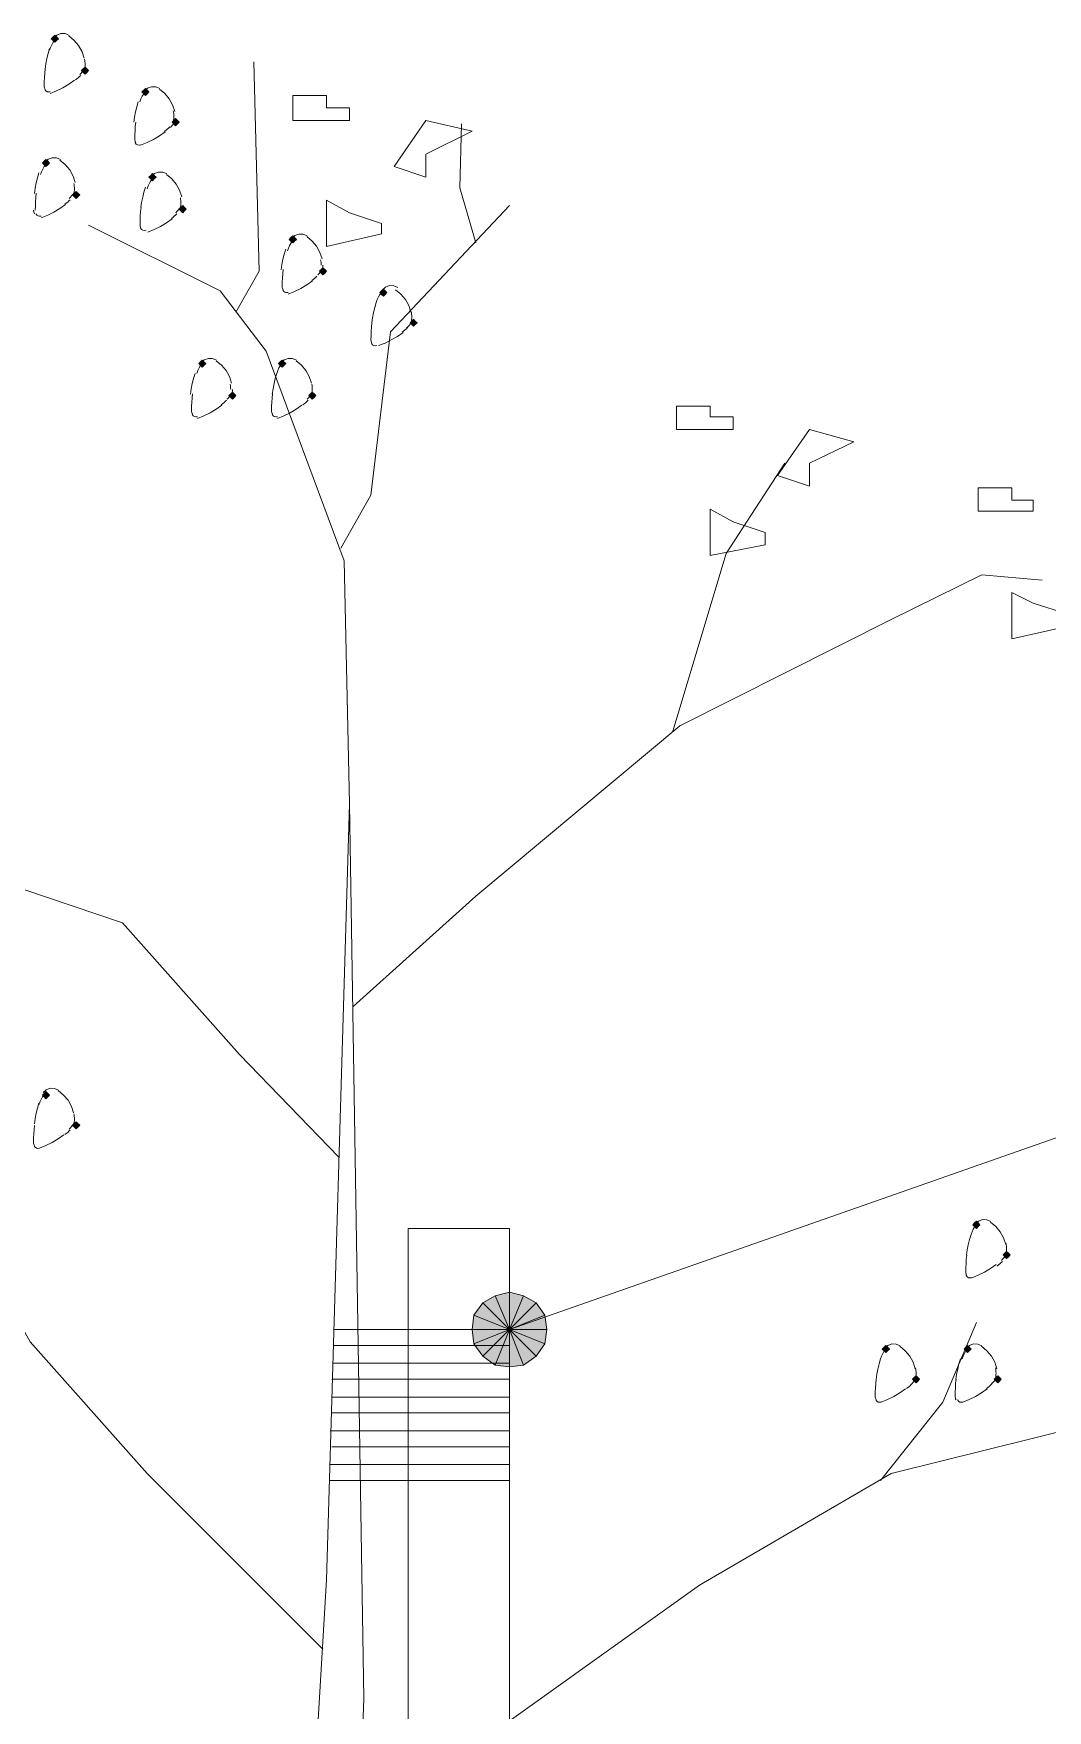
# Model space of a CAD drawing. Header units: millimetres. Extents: x 0 to 420, y 0 to 297.
# Drawn here: x 91.97 to 104.06, y 243.19 to 263.18 of the extents above; entities that cross this region are included whole.
import ezdxf

# ---------------------------------------------------------------- set-up
doc = ezdxf.new("R2010")
doc.units = ezdxf.units.MM

msp = doc.modelspace()

# ---------------------------------------------------------------- hatches: boundary and pattern name
for points in [[(92.223, 263.165), (92.202, 263.144), (92.181, 263.123), (92.202, 263.102), (92.223, 263.08), (92.244, 263.102), (92.266, 263.123), (92.244, 263.144), (92.223, 263.165)], [(92.583, 262.784), (92.562, 262.763), (92.541, 262.742), (92.562, 262.721), (92.583, 262.699), (92.604, 262.721), (92.625, 262.742), (92.604, 262.763), (92.583, 262.784)], [(93.303, 262.53), (93.282, 262.509), (93.26, 262.488), (93.282, 262.467), (93.303, 262.446), (93.324, 262.467), (93.345, 262.488), (93.324, 262.509), (93.303, 262.53)], [(93.662, 262.17), (93.641, 262.149), (93.62, 262.128), (93.641, 262.107), (93.662, 262.086), (93.684, 262.107), (93.705, 262.128), (93.684, 262.149), (93.662, 262.17)], [(92.117, 261.683), (92.096, 261.662), (92.075, 261.641), (92.096, 261.62), (92.117, 261.599), (92.138, 261.62), (92.16, 261.641), (92.138, 261.662), (92.117, 261.683)], [(93.387, 261.514), (93.366, 261.493), (93.345, 261.472), (93.366, 261.451), (93.387, 261.429), (93.409, 261.451), (93.43, 261.472), (93.409, 261.493), (93.387, 261.514)], [(92.477, 261.303), (92.456, 261.281), (92.435, 261.26), (92.456, 261.239), (92.477, 261.218), (92.498, 261.239), (92.52, 261.26), (92.498, 261.281), (92.477, 261.303)], [(93.747, 261.133), (93.726, 261.112), (93.705, 261.091), (93.726, 261.07), (93.747, 261.048), (93.768, 261.07), (93.79, 261.091), (93.768, 261.112), (93.747, 261.133)], [(95.06, 260.773), (95.038, 260.752), (95.017, 260.731), (95.038, 260.71), (95.06, 260.689), (95.081, 260.71), (95.102, 260.731), (95.081, 260.752), (95.06, 260.773)], [(95.419, 260.392), (95.398, 260.371), (95.377, 260.35), (95.398, 260.329), (95.419, 260.308), (95.441, 260.329), (95.462, 260.35), (95.441, 260.371), (95.419, 260.392)], [(96.139, 260.138), (96.118, 260.117), (96.097, 260.096), (96.118, 260.075), (96.139, 260.054), (96.16, 260.075), (96.181, 260.096), (96.16, 260.117), (96.139, 260.138)], [(96.499, 259.779), (96.478, 259.757), (96.457, 259.736), (96.478, 259.715), (96.499, 259.694), (96.52, 259.715), (96.541, 259.736), (96.52, 259.757), (96.499, 259.779)], [(93.98, 259.292), (93.959, 259.271), (93.938, 259.249), (93.959, 259.228), (93.98, 259.207), (94.001, 259.228), (94.022, 259.249), (94.001, 259.271), (93.98, 259.292)], [(94.933, 259.292), (94.911, 259.271), (94.89, 259.249), (94.911, 259.228), (94.933, 259.207), (94.954, 259.228), (94.975, 259.249), (94.954, 259.271), (94.933, 259.292)], [(94.34, 258.911), (94.319, 258.889), (94.298, 258.868), (94.319, 258.847), (94.34, 258.826), (94.361, 258.847), (94.382, 258.868), (94.361, 258.889), (94.34, 258.911)], [(95.292, 258.911), (95.271, 258.889), (95.25, 258.868), (95.271, 258.847), (95.292, 258.826), (95.313, 258.847), (95.335, 258.868), (95.313, 258.889), (95.292, 258.911)], [(92.117, 250.571), (92.096, 250.55), (92.075, 250.529), (92.096, 250.507), (92.117, 250.486), (92.138, 250.507), (92.16, 250.529), (92.138, 250.55), (92.117, 250.571)], [(92.477, 250.211), (92.456, 250.19), (92.435, 250.169), (92.456, 250.148), (92.477, 250.126), (92.498, 250.148), (92.52, 250.169), (92.498, 250.19), (92.477, 250.211)], [(103.209, 249.026), (103.187, 249.005), (103.166, 248.983), (103.187, 248.962), (103.209, 248.941), (103.23, 248.962), (103.251, 248.983), (103.23, 249.005), (103.209, 249.026)], [(103.569, 248.666), (103.547, 248.645), (103.526, 248.624), (103.547, 248.603), (103.569, 248.581), (103.59, 248.603), (103.611, 248.624), (103.59, 248.645), (103.569, 248.666)], [(97.811, 248.137), (97.642, 248.179), (97.642, 247.735), (97.811, 248.137)], [(102.129, 247.544), (102.108, 247.523), (102.087, 247.502), (102.108, 247.481), (102.129, 247.459), (102.15, 247.481), (102.171, 247.502), (102.15, 247.523), (102.129, 247.544)], [(103.103, 247.544), (103.082, 247.523), (103.061, 247.502), (103.082, 247.481), (103.103, 247.459), (103.124, 247.481), (103.145, 247.502), (103.124, 247.523), (103.103, 247.544)], [(102.489, 247.184), (102.468, 247.163), (102.447, 247.142), (102.468, 247.121), (102.489, 247.1), (102.51, 247.121), (102.531, 247.142), (102.51, 247.163), (102.489, 247.184)], [(103.463, 247.184), (103.442, 247.163), (103.42, 247.142), (103.442, 247.121), (103.463, 247.1), (103.484, 247.121), (103.505, 247.142), (103.484, 247.163), (103.463, 247.184)]]:
    msp.add_hatch(color=7).paths.add_polyline_path(points)
h = msp.add_hatch(color=7)
h.paths.add_polyline_path([(97.642, 248.179), (97.473, 248.137), (97.642, 247.735), (97.642, 248.179)])
h.paths.add_polyline_path([(97.473, 248.137), (97.642, 247.735), (97.324, 248.052), (97.473, 248.137)])
h.paths.add_polyline_path([(97.642, 247.735), (97.324, 248.052), (97.219, 247.904), (97.642, 247.735)])
h = msp.add_hatch(color=7)
h.paths.add_polyline_path([(98.086, 247.735), (98.065, 247.904), (97.642, 247.735), (98.086, 247.735)])
h.paths.add_polyline_path([(98.065, 247.904), (97.642, 247.735), (97.959, 248.052), (98.065, 247.904)])
h.paths.add_polyline_path([(97.642, 247.735), (97.959, 248.052), (97.811, 248.137), (97.642, 247.735)])
h = msp.add_hatch(color=7)
h.paths.add_polyline_path([(97.219, 247.904), (97.197, 247.735), (97.642, 247.735), (97.219, 247.904)])
h.paths.add_polyline_path([(97.197, 247.735), (97.642, 247.735), (97.219, 247.565), (97.197, 247.735)])
h.paths.add_polyline_path([(97.642, 247.735), (97.219, 247.565), (97.324, 247.417), (97.642, 247.735)])
h = msp.add_hatch(color=7)
h.paths.add_polyline_path([(97.324, 247.417), (97.473, 247.311), (97.642, 247.735), (97.324, 247.417)])
h.paths.add_polyline_path([(97.473, 247.311), (97.642, 247.735), (97.642, 247.29), (97.473, 247.311)])
h.paths.add_polyline_path([(97.642, 247.735), (97.642, 247.29), (97.811, 247.311), (97.642, 247.735)])
h = msp.add_hatch(color=7)
h.paths.add_polyline_path([(97.811, 247.311), (97.959, 247.417), (97.642, 247.735), (97.811, 247.311)])
h.paths.add_polyline_path([(97.959, 247.417), (97.642, 247.735), (98.065, 247.565), (97.959, 247.417)])
h.paths.add_polyline_path([(97.642, 247.735), (98.065, 247.565), (98.086, 247.735), (97.642, 247.735)])

# ---------------------------------------------------------------- linework, layer by layer
at = {"lineweight": 13}
for points in [[(92.223, 263.109), (92.203, 263.08), (92.186, 263.05), (92.171, 263.018), (92.159, 262.986)], [(92.395, 263.163), (92.346, 263.183), (92.296, 263.184), (92.248, 263.167), (92.209, 263.132)], [(92.573, 262.889), (92.547, 262.968), (92.507, 263.04), (92.454, 263.103), (92.39, 263.156)], [(92.16, 263.006), (92.142, 262.946), (92.127, 262.885), (92.115, 262.823), (92.106, 262.761)], [(92.108, 262.762), (92.103, 262.712), (92.099, 262.662), (92.097, 262.612), (92.096, 262.562)], [(92.47, 262.631), (92.486, 262.643), (92.503, 262.657), (92.518, 262.671), (92.533, 262.686)], [(92.521, 262.698), (92.536, 262.714), (92.55, 262.73), (92.564, 262.746), (92.578, 262.763)], [(92.583, 262.816), (92.583, 262.831), (92.581, 262.847), (92.579, 262.862), (92.576, 262.878)], [(92.576, 262.752), (92.579, 262.768), (92.581, 262.784), (92.583, 262.8), (92.583, 262.816)], [(94.382, 259.863), (94.657, 260.35), (94.594, 262.848)], [(92.096, 262.562), (92.097, 262.55), (92.099, 262.539), (92.102, 262.528), (92.107, 262.517)], [(92.102, 262.516), (92.114, 262.501), (92.13, 262.491), (92.148, 262.488), (92.167, 262.491)], [(92.167, 262.469), (92.244, 262.5), (92.318, 262.537), (92.39, 262.579), (92.458, 262.627)], [(93.303, 262.495), (93.283, 262.466), (93.265, 262.436), (93.25, 262.405), (93.238, 262.372)], [(93.474, 262.528), (93.426, 262.548), (93.375, 262.549), (93.328, 262.532), (93.289, 262.497)], [(93.652, 262.254), (93.627, 262.333), (93.587, 262.405), (93.534, 262.468), (93.469, 262.521)], [(93.218, 262.371), (93.2, 262.311), (93.185, 262.25), (93.173, 262.188), (93.164, 262.126)], [(93.188, 262.127), (93.182, 262.077), (93.179, 262.027), (93.176, 261.977), (93.176, 261.927)], [(93.6, 262.063), (93.615, 262.079), (93.63, 262.095), (93.644, 262.111), (93.657, 262.128)], [(93.641, 262.202), (93.641, 262.218), (93.64, 262.233), (93.638, 262.249), (93.635, 262.264)], [(93.635, 262.138), (93.638, 262.154), (93.64, 262.17), (93.641, 262.186), (93.641, 262.202)], [(97.24, 260.689), (97.049, 261.345), (97.07, 262.107)], [(93.176, 261.927), (93.176, 261.915), (93.179, 261.904), (93.182, 261.893), (93.187, 261.882)], [(93.246, 261.855), (93.323, 261.887), (93.398, 261.923), (93.469, 261.966), (93.538, 262.013)], [(93.528, 262.017), (93.545, 262.03), (93.561, 262.043), (93.577, 262.057), (93.592, 262.072)], [(92.289, 261.682), (92.241, 261.702), (92.19, 261.703), (92.142, 261.685), (92.103, 261.651)], [(93.182, 261.881), (93.194, 261.866), (93.21, 261.856), (93.228, 261.853), (93.247, 261.856)], [(92.033, 261.524), (92.015, 261.464), (92, 261.403), (91.988, 261.341), (91.979, 261.279)], [(92.118, 261.627), (92.097, 261.599), (92.08, 261.568), (92.065, 261.537), (92.053, 261.504)], [(92.467, 261.407), (92.441, 261.486), (92.401, 261.558), (92.348, 261.622), (92.284, 261.674)], [(93.559, 261.512), (93.511, 261.532), (93.46, 261.533), (93.412, 261.516), (93.373, 261.481)], [(93.737, 261.238), (93.711, 261.317), (93.671, 261.389), (93.618, 261.452), (93.554, 261.505)], [(92.456, 261.334), (92.456, 261.35), (92.454, 261.365), (92.452, 261.381), (92.449, 261.396)], [(92.449, 261.27), (92.452, 261.286), (92.454, 261.302), (92.456, 261.318), (92.456, 261.334)], [(93.303, 261.355), (93.285, 261.295), (93.27, 261.234), (93.258, 261.172), (93.249, 261.11)], [(93.388, 261.458), (93.367, 261.429), (93.35, 261.399), (93.335, 261.367), (93.323, 261.335)], [(92.002, 261.28), (91.997, 261.23), (91.993, 261.18), (91.991, 261.13), (91.99, 261.08)], [(92.061, 260.988), (92.138, 261.019), (92.213, 261.056), (92.284, 261.098), (92.352, 261.145)], [(92.343, 261.149), (92.359, 261.162), (92.376, 261.175), (92.391, 261.189), (92.406, 261.204)], [(92.394, 261.216), (92.409, 261.232), (92.423, 261.248), (92.437, 261.264), (92.451, 261.281)], [(93.251, 261.111), (93.246, 261.061), (93.242, 261.011), (93.24, 260.961), (93.239, 260.911)], [(93.664, 261.047), (93.679, 261.063), (93.693, 261.079), (93.707, 261.095), (93.721, 261.112)], [(93.726, 261.165), (93.726, 261.18), (93.724, 261.196), (93.722, 261.211), (93.719, 261.227)], [(93.719, 261.101), (93.722, 261.117), (93.724, 261.133), (93.726, 261.149), (93.726, 261.165)], [(95.631, 257.048), (95.991, 257.683), (96.224, 259.63), (97.642, 261.133)], [(91.969, 261.08), (91.97, 261.069), (91.972, 261.057), (91.975, 261.046), (91.98, 261.036)], [(91.997, 261.034), (92.008, 261.019), (92.024, 261.01), (92.042, 261.006), (92.061, 261.009)], [(95.737, 254), (95.673, 256.9), (94.742, 259.397), (94.192, 260.117), (92.625, 260.9)], [(93.239, 260.911), (93.24, 260.899), (93.242, 260.888), (93.245, 260.877), (93.25, 260.866)], [(93.331, 260.818), (93.408, 260.849), (93.483, 260.886), (93.554, 260.928), (93.622, 260.976)], [(93.613, 260.98), (93.629, 260.992), (93.646, 261.006), (93.661, 261.02), (93.676, 261.035)], [(93.245, 260.865), (93.257, 260.85), (93.273, 260.84), (93.291, 260.837), (93.31, 260.84)], [(95.06, 260.717), (95.04, 260.688), (95.022, 260.658), (95.007, 260.627), (94.995, 260.594)], [(95.231, 260.771), (95.183, 260.792), (95.132, 260.793), (95.085, 260.775), (95.045, 260.74)], [(95.409, 260.497), (95.383, 260.576), (95.343, 260.648), (95.291, 260.711), (95.226, 260.764)], [(94.975, 260.614), (94.957, 260.554), (94.942, 260.493), (94.93, 260.431), (94.921, 260.369)], [(95.398, 260.424), (95.398, 260.44), (95.396, 260.455), (95.394, 260.471), (95.391, 260.486)], [(94.945, 260.37), (94.939, 260.32), (94.936, 260.27), (94.933, 260.22), (94.933, 260.17)], [(95.285, 260.239), (95.302, 260.252), (95.318, 260.265), (95.333, 260.279), (95.348, 260.294)], [(95.357, 260.306), (95.372, 260.322), (95.387, 260.338), (95.401, 260.354), (95.414, 260.371)], [(95.413, 260.36), (95.416, 260.376), (95.418, 260.392), (95.419, 260.408), (95.419, 260.424)], [(94.933, 260.17), (94.933, 260.158), (94.935, 260.147), (94.939, 260.136), (94.944, 260.125)], [(94.939, 260.124), (94.951, 260.109), (94.966, 260.1), (94.985, 260.096), (95.003, 260.099)], [(95.003, 260.077), (95.08, 260.109), (95.155, 260.145), (95.226, 260.188), (95.294, 260.235)], [(96.118, 260.103), (96.098, 260.075), (96.08, 260.044), (96.066, 260.013), (96.053, 259.98)], [(96.311, 260.158), (96.262, 260.178), (96.212, 260.179), (96.164, 260.161), (96.125, 260.127)], [(96.467, 259.862), (96.442, 259.941), (96.402, 260.013), (96.349, 260.076), (96.284, 260.129)], [(96.054, 259.979), (96.036, 259.919), (96.021, 259.858), (96.009, 259.796), (96, 259.734)], [(96.003, 259.735), (95.998, 259.685), (95.994, 259.635), (95.992, 259.585), (95.991, 259.535)], [(96.416, 259.671), (96.431, 259.687), (96.445, 259.703), (96.459, 259.719), (96.472, 259.736)], [(96.478, 259.81), (96.477, 259.826), (96.476, 259.841), (96.474, 259.857), (96.471, 259.872)], [(96.471, 259.746), (96.474, 259.762), (96.476, 259.778), (96.477, 259.794), (96.478, 259.81)], [(95.991, 259.535), (95.992, 259.523), (95.994, 259.512), (95.997, 259.501), (96.002, 259.49)], [(95.997, 259.489), (96.009, 259.474), (96.025, 259.465), (96.043, 259.461), (96.062, 259.464)], [(96.083, 259.464), (96.16, 259.495), (96.234, 259.532), (96.306, 259.574), (96.374, 259.621)], [(96.365, 259.625), (96.381, 259.638), (96.397, 259.651), (96.413, 259.665), (96.428, 259.68)], [(94.152, 259.29), (94.103, 259.31), (94.053, 259.311), (94.005, 259.294), (93.966, 259.259)], [(95.104, 259.29), (95.056, 259.31), (95.005, 259.311), (94.958, 259.294), (94.918, 259.259)], [(93.895, 259.132), (93.877, 259.072), (93.862, 259.011), (93.85, 258.95), (93.841, 258.887)], [(93.98, 259.257), (93.96, 259.228), (93.943, 259.198), (93.928, 259.166), (93.915, 259.133)], [(94.33, 259.015), (94.304, 259.094), (94.264, 259.166), (94.211, 259.23), (94.147, 259.282)], [(94.869, 259.132), (94.851, 259.072), (94.836, 259.011), (94.824, 258.95), (94.815, 258.887)], [(94.933, 259.257), (94.913, 259.228), (94.895, 259.198), (94.88, 259.166), (94.868, 259.133)], [(95.282, 259.015), (95.256, 259.094), (95.216, 259.166), (95.164, 259.23), (95.099, 259.282)], [(93.865, 258.888), (93.86, 258.839), (93.856, 258.789), (93.854, 258.739), (93.853, 258.688)], [(94.278, 258.825), (94.293, 258.84), (94.307, 258.856), (94.321, 258.873), (94.335, 258.889)], [(94.319, 258.942), (94.318, 258.958), (94.317, 258.973), (94.315, 258.989), (94.312, 259.004)], [(94.333, 258.878), (94.336, 258.894), (94.338, 258.91), (94.339, 258.926), (94.34, 258.942)], [(94.818, 258.888), (94.812, 258.839), (94.809, 258.789), (94.806, 258.739), (94.806, 258.688)], [(95.23, 258.825), (95.245, 258.84), (95.26, 258.856), (95.274, 258.873), (95.287, 258.889)], [(95.292, 258.942), (95.292, 258.958), (95.291, 258.973), (95.289, 258.989), (95.286, 259.004)], [(95.286, 258.878), (95.288, 258.894), (95.291, 258.91), (95.292, 258.926), (95.292, 258.942)], [(93.853, 258.688), (93.854, 258.677), (93.856, 258.665), (93.859, 258.654), (93.864, 258.644)], [(93.924, 258.596), (94.001, 258.627), (94.075, 258.664), (94.147, 258.706), (94.215, 258.754)], [(94.206, 258.757), (94.222, 258.77), (94.238, 258.783), (94.254, 258.798), (94.269, 258.812)], [(94.806, 258.688), (94.806, 258.677), (94.808, 258.665), (94.812, 258.654), (94.817, 258.644)], [(94.876, 258.596), (94.953, 258.627), (95.028, 258.664), (95.099, 258.706), (95.167, 258.754)], [(95.179, 258.757), (95.196, 258.77), (95.212, 258.783), (95.228, 258.798), (95.243, 258.812)], [(93.859, 258.642), (93.871, 258.627), (93.887, 258.618), (93.905, 258.614), (93.924, 258.617)], [(94.812, 258.642), (94.824, 258.627), (94.839, 258.618), (94.858, 258.614), (94.876, 258.617)], [(99.589, 254.868), (100.224, 256.984), (100.923, 258.064)], [(95.779, 251.587), (97.24, 252.899), (99.674, 254.931), (102.193, 256.201), (103.272, 256.73), (103.992, 256.667)], [(94.488, 212.937), (94.742, 217.191), (94.742, 227.499), (95.017, 237.278), (95.462, 244.75), (95.737, 254), (95.906, 243.332), (95.631, 235.945), (95.462, 225.996), (95.546, 220.049), (95.546, 214.524), (95.758, 212.937)], [(95.61, 249.788), (94.425, 251.015), (93.028, 252.582), (91.842, 252.984), (89.577, 253.301), (88.329, 253.598), (86.826, 253.598)], [(97.642, 247.735), (113.03, 253.132)], [(92.096, 250.536), (92.076, 250.507), (92.059, 250.477), (92.044, 250.445), (92.032, 250.413)], [(92.268, 250.59), (92.219, 250.61), (92.169, 250.611), (92.121, 250.594), (92.082, 250.559)], [(92.446, 250.316), (92.42, 250.395), (92.38, 250.467), (92.327, 250.53), (92.263, 250.583)], [(92.033, 250.433), (92.015, 250.373), (92, 250.312), (91.988, 250.25), (91.979, 250.188)], [(92.456, 250.243), (92.456, 250.258), (92.454, 250.274), (92.452, 250.289), (92.449, 250.305)], [(95.419, 243.925), (93.324, 246.02), (91.927, 247.587), (91.059, 249.153), (91.059, 250.169)], [(91.981, 250.168), (91.976, 250.118), (91.972, 250.068), (91.97, 250.018), (91.969, 249.968)], [(92.343, 250.058), (92.359, 250.07), (92.376, 250.084), (92.391, 250.098), (92.406, 250.113)], [(92.394, 250.125), (92.409, 250.141), (92.423, 250.157), (92.437, 250.173), (92.451, 250.19)], [(92.449, 250.179), (92.452, 250.195), (92.454, 250.211), (92.456, 250.227), (92.456, 250.243)], [(91.969, 249.968), (91.97, 249.956), (91.972, 249.945), (91.975, 249.934), (91.98, 249.923)], [(91.975, 249.922), (91.987, 249.907), (92.003, 249.897), (92.021, 249.894), (92.04, 249.897)], [(92.04, 249.896), (92.117, 249.927), (92.191, 249.964), (92.263, 250.006), (92.331, 250.054)], [(97.642, 196.935), (96.435, 196.935), (96.435, 248.941), (97.642, 248.941)], [(97.642, 196.935), (97.642, 248.941)], [(103.209, 248.991), (103.189, 248.962), (103.171, 248.932), (103.156, 248.9), (103.144, 248.867)], [(103.38, 249.024), (103.332, 249.044), (103.281, 249.045), (103.234, 249.028), (103.195, 248.993)], [(103.558, 248.749), (103.533, 248.828), (103.493, 248.901), (103.44, 248.964), (103.375, 249.016)], [(103.145, 248.866), (103.127, 248.806), (103.112, 248.745), (103.1, 248.684), (103.091, 248.622)], [(103.569, 248.698), (103.568, 248.713), (103.567, 248.729), (103.565, 248.744), (103.562, 248.759)], [(103.562, 248.633), (103.565, 248.649), (103.567, 248.665), (103.568, 248.682), (103.569, 248.698)], [(103.094, 248.623), (103.088, 248.573), (103.085, 248.523), (103.082, 248.473), (103.082, 248.423)], [(103.152, 248.351), (103.229, 248.382), (103.304, 248.419), (103.375, 248.461), (103.444, 248.509)], [(103.455, 248.491), (103.472, 248.504), (103.488, 248.518), (103.504, 248.532), (103.519, 248.546)], [(103.506, 248.559), (103.521, 248.574), (103.536, 248.59), (103.55, 248.607), (103.563, 248.624)], [(103.082, 248.423), (103.082, 248.411), (103.085, 248.4), (103.088, 248.388), (103.093, 248.378)], [(103.088, 248.377), (103.1, 248.362), (103.116, 248.352), (103.134, 248.349), (103.153, 248.352)], [(95.546, 247.735), (97.642, 247.735)], [(102.066, 245.936), (102.807, 246.867), (103.209, 247.819)], [(95.546, 247.544), (97.642, 247.544)], [(102.129, 247.509), (102.109, 247.48), (102.092, 247.45), (102.077, 247.419), (102.065, 247.386)], [(102.301, 247.542), (102.252, 247.562), (102.202, 247.563), (102.154, 247.546), (102.115, 247.511)], [(102.479, 247.268), (102.453, 247.347), (102.413, 247.419), (102.36, 247.482), (102.296, 247.535)], [(103.103, 247.509), (103.083, 247.48), (103.065, 247.45), (103.051, 247.419), (103.038, 247.386)], [(103.274, 247.542), (103.226, 247.562), (103.175, 247.563), (103.128, 247.546), (103.089, 247.511)], [(103.452, 247.268), (103.427, 247.347), (103.387, 247.419), (103.334, 247.482), (103.269, 247.535)], [(95.546, 247.332), (97.642, 247.332)], [(95.843, 241.321), (96.943, 242.57), (99.907, 244.687), (102.193, 246.02), (105.008, 246.719), (106.49, 247.354)], [(102.066, 247.385), (102.048, 247.325), (102.033, 247.264), (102.021, 247.202), (102.012, 247.14)], [(103.018, 247.385), (103, 247.325), (102.985, 247.264), (102.973, 247.202), (102.964, 247.14)], [(95.525, 247.142), (97.642, 247.142)], [(102.014, 247.141), (102.009, 247.091), (102.005, 247.041), (102.003, 246.991), (102.002, 246.941)], [(102.427, 247.077), (102.442, 247.093), (102.456, 247.109), (102.47, 247.125), (102.484, 247.142)], [(102.489, 247.216), (102.489, 247.232), (102.487, 247.247), (102.485, 247.263), (102.482, 247.278)], [(102.482, 247.152), (102.485, 247.168), (102.487, 247.184), (102.489, 247.2), (102.489, 247.216)], [(102.967, 247.141), (102.961, 247.091), (102.958, 247.041), (102.955, 246.991), (102.955, 246.941)], [(103.379, 247.077), (103.394, 247.093), (103.409, 247.109), (103.423, 247.125), (103.436, 247.142)], [(103.442, 247.216), (103.441, 247.232), (103.44, 247.247), (103.438, 247.263), (103.435, 247.278)], [(103.435, 247.152), (103.438, 247.168), (103.44, 247.184), (103.441, 247.2), (103.442, 247.216)], [(95.525, 246.93), (97.642, 246.93)], [(102.002, 246.941), (102.003, 246.929), (102.005, 246.918), (102.008, 246.907), (102.013, 246.896)], [(102.008, 246.895), (102.02, 246.88), (102.036, 246.87), (102.054, 246.867), (102.073, 246.87)], [(102.073, 246.869), (102.15, 246.901), (102.224, 246.937), (102.296, 246.98), (102.364, 247.027)], [(102.376, 247.031), (102.392, 247.044), (102.409, 247.057), (102.424, 247.071), (102.439, 247.086)], [(102.955, 246.941), (102.955, 246.929), (102.958, 246.918), (102.961, 246.907), (102.966, 246.896)], [(102.982, 246.895), (102.994, 246.88), (103.01, 246.87), (103.028, 246.867), (103.047, 246.87)], [(103.046, 246.869), (103.124, 246.901), (103.198, 246.937), (103.27, 246.98), (103.338, 247.027)], [(103.328, 247.031), (103.345, 247.044), (103.361, 247.057), (103.377, 247.071), (103.392, 247.086)], [(95.525, 246.74), (97.642, 246.74)], [(95.504, 246.528), (97.642, 246.528)], [(95.525, 246.338), (97.642, 246.338)], [(95.504, 246.126), (97.642, 246.126)], [(95.504, 245.936), (97.642, 245.936)]]:
    msp.add_lwpolyline(points, dxfattribs=at)
at = {"lineweight": 0}
for points in [[(92.223, 263.165), (92.202, 263.144), (92.181, 263.123), (92.202, 263.102), (92.223, 263.08), (92.244, 263.102), (92.266, 263.123), (92.244, 263.144)], [(92.583, 262.784), (92.562, 262.763), (92.541, 262.742), (92.562, 262.721), (92.583, 262.699), (92.604, 262.721), (92.625, 262.742), (92.604, 262.763)], [(93.303, 262.53), (93.282, 262.509), (93.26, 262.488), (93.282, 262.467), (93.303, 262.446), (93.324, 262.467), (93.345, 262.488), (93.324, 262.509)], [(93.662, 262.17), (93.641, 262.149), (93.62, 262.128), (93.641, 262.107), (93.662, 262.086), (93.684, 262.107), (93.705, 262.128), (93.684, 262.149)], [(92.117, 261.683), (92.096, 261.662), (92.075, 261.641), (92.096, 261.62), (92.117, 261.599), (92.138, 261.62), (92.16, 261.641), (92.138, 261.662)], [(93.387, 261.514), (93.366, 261.493), (93.345, 261.472), (93.366, 261.451), (93.387, 261.429), (93.409, 261.451), (93.43, 261.472), (93.409, 261.493)], [(92.477, 261.303), (92.456, 261.281), (92.435, 261.26), (92.456, 261.239), (92.477, 261.218), (92.498, 261.239), (92.52, 261.26), (92.498, 261.281)], [(93.747, 261.133), (93.726, 261.112), (93.705, 261.091), (93.726, 261.07), (93.747, 261.048), (93.768, 261.07), (93.79, 261.091), (93.768, 261.112)], [(95.06, 260.773), (95.038, 260.752), (95.017, 260.731), (95.038, 260.71), (95.06, 260.689), (95.081, 260.71), (95.102, 260.731), (95.081, 260.752)], [(95.419, 260.392), (95.398, 260.371), (95.377, 260.35), (95.398, 260.329), (95.419, 260.308), (95.441, 260.329), (95.462, 260.35), (95.441, 260.371)], [(96.139, 260.138), (96.118, 260.117), (96.097, 260.096), (96.118, 260.075), (96.139, 260.054), (96.16, 260.075), (96.181, 260.096), (96.16, 260.117)], [(96.499, 259.779), (96.478, 259.757), (96.457, 259.736), (96.478, 259.715), (96.499, 259.694), (96.52, 259.715), (96.541, 259.736), (96.52, 259.757)], [(93.98, 259.292), (93.959, 259.271), (93.938, 259.249), (93.959, 259.228), (93.98, 259.207), (94.001, 259.228), (94.022, 259.249), (94.001, 259.271)], [(94.933, 259.292), (94.911, 259.271), (94.89, 259.249), (94.911, 259.228), (94.933, 259.207), (94.954, 259.228), (94.975, 259.249), (94.954, 259.271)], [(94.34, 258.911), (94.319, 258.889), (94.298, 258.868), (94.319, 258.847), (94.34, 258.826), (94.361, 258.847), (94.382, 258.868), (94.361, 258.889)], [(95.292, 258.911), (95.271, 258.889), (95.25, 258.868), (95.271, 258.847), (95.292, 258.826), (95.313, 258.847), (95.335, 258.868), (95.313, 258.889)], [(92.117, 250.571), (92.096, 250.55), (92.075, 250.529), (92.096, 250.507), (92.117, 250.486), (92.138, 250.507), (92.16, 250.529), (92.138, 250.55)], [(92.477, 250.211), (92.456, 250.19), (92.435, 250.169), (92.456, 250.148), (92.477, 250.126), (92.498, 250.148), (92.52, 250.169), (92.498, 250.19)], [(103.209, 249.026), (103.187, 249.005), (103.166, 248.983), (103.187, 248.962), (103.209, 248.941), (103.23, 248.962), (103.251, 248.983), (103.23, 249.005)], [(103.569, 248.666), (103.547, 248.645), (103.526, 248.624), (103.547, 248.603), (103.569, 248.581), (103.59, 248.603), (103.611, 248.624), (103.59, 248.645)], [(97.473, 248.137), (97.642, 247.735), (97.324, 248.052)], [(97.642, 248.179), (97.473, 248.137), (97.642, 247.735)], [(97.811, 248.137), (97.642, 248.179), (97.642, 247.735)], [(97.642, 247.735), (97.959, 248.052), (97.811, 248.137)], [(97.219, 247.904), (97.197, 247.735), (97.642, 247.735)], [(97.642, 247.735), (97.324, 248.052), (97.219, 247.904)], [(98.065, 247.904), (97.642, 247.735), (97.959, 248.052)], [(98.086, 247.735), (98.065, 247.904), (97.642, 247.735)], [(97.197, 247.735), (97.642, 247.735), (97.219, 247.565)], [(97.642, 247.735), (97.219, 247.565), (97.324, 247.417)], [(97.324, 247.417), (97.473, 247.311), (97.642, 247.735)], [(97.473, 247.311), (97.642, 247.735), (97.642, 247.29)], [(97.642, 247.735), (97.642, 247.29), (97.811, 247.311)], [(97.811, 247.311), (97.959, 247.417), (97.642, 247.735)], [(97.959, 247.417), (97.642, 247.735), (98.065, 247.565)], [(97.642, 247.735), (98.065, 247.565), (98.086, 247.735)], [(102.129, 247.544), (102.108, 247.523), (102.087, 247.502), (102.108, 247.481), (102.129, 247.459), (102.15, 247.481), (102.171, 247.502), (102.15, 247.523)], [(103.103, 247.544), (103.082, 247.523), (103.061, 247.502), (103.082, 247.481), (103.103, 247.459), (103.124, 247.481), (103.145, 247.502), (103.124, 247.523)], [(102.489, 247.184), (102.468, 247.163), (102.447, 247.142), (102.468, 247.121), (102.489, 247.1), (102.51, 247.121), (102.531, 247.142), (102.51, 247.163)], [(103.463, 247.184), (103.442, 247.163), (103.42, 247.142), (103.442, 247.121), (103.463, 247.1), (103.484, 247.121), (103.505, 247.142), (103.484, 247.163)]]:
    msp.add_lwpolyline(points, close=True, dxfattribs=at)
at = {"lineweight": 13}
for points in [[(95.06, 262.446), (95.06, 262.149), (95.737, 262.149), (95.737, 262.297), (95.462, 262.297), (95.462, 262.446)], [(96.647, 262.149), (96.266, 261.599), (96.647, 261.472), (96.647, 261.747), (97.197, 262.022)], [(95.462, 261.197), (95.462, 260.646), (96.118, 260.795), (96.118, 260.921), (95.737, 261.048)], [(99.632, 258.741), (99.632, 258.466), (100.309, 258.466), (100.309, 258.614), (100.034, 258.614), (100.034, 258.741)], [(101.219, 258.466), (100.838, 257.916), (101.219, 257.789), (101.219, 258.064), (101.748, 258.318)], [(103.23, 257.768), (103.23, 257.492), (103.886, 257.492), (103.886, 257.62), (103.632, 257.62), (103.632, 257.768)], [(100.034, 257.514), (100.034, 256.963), (100.69, 257.09), (100.69, 257.238), (100.309, 257.365)], [(103.632, 256.519), (103.632, 255.968), (104.288, 256.117), (104.288, 256.265), (103.886, 256.392)]]:
    msp.add_lwpolyline(points, close=True, dxfattribs=at)

doc.saveas('drawing.dxf')
